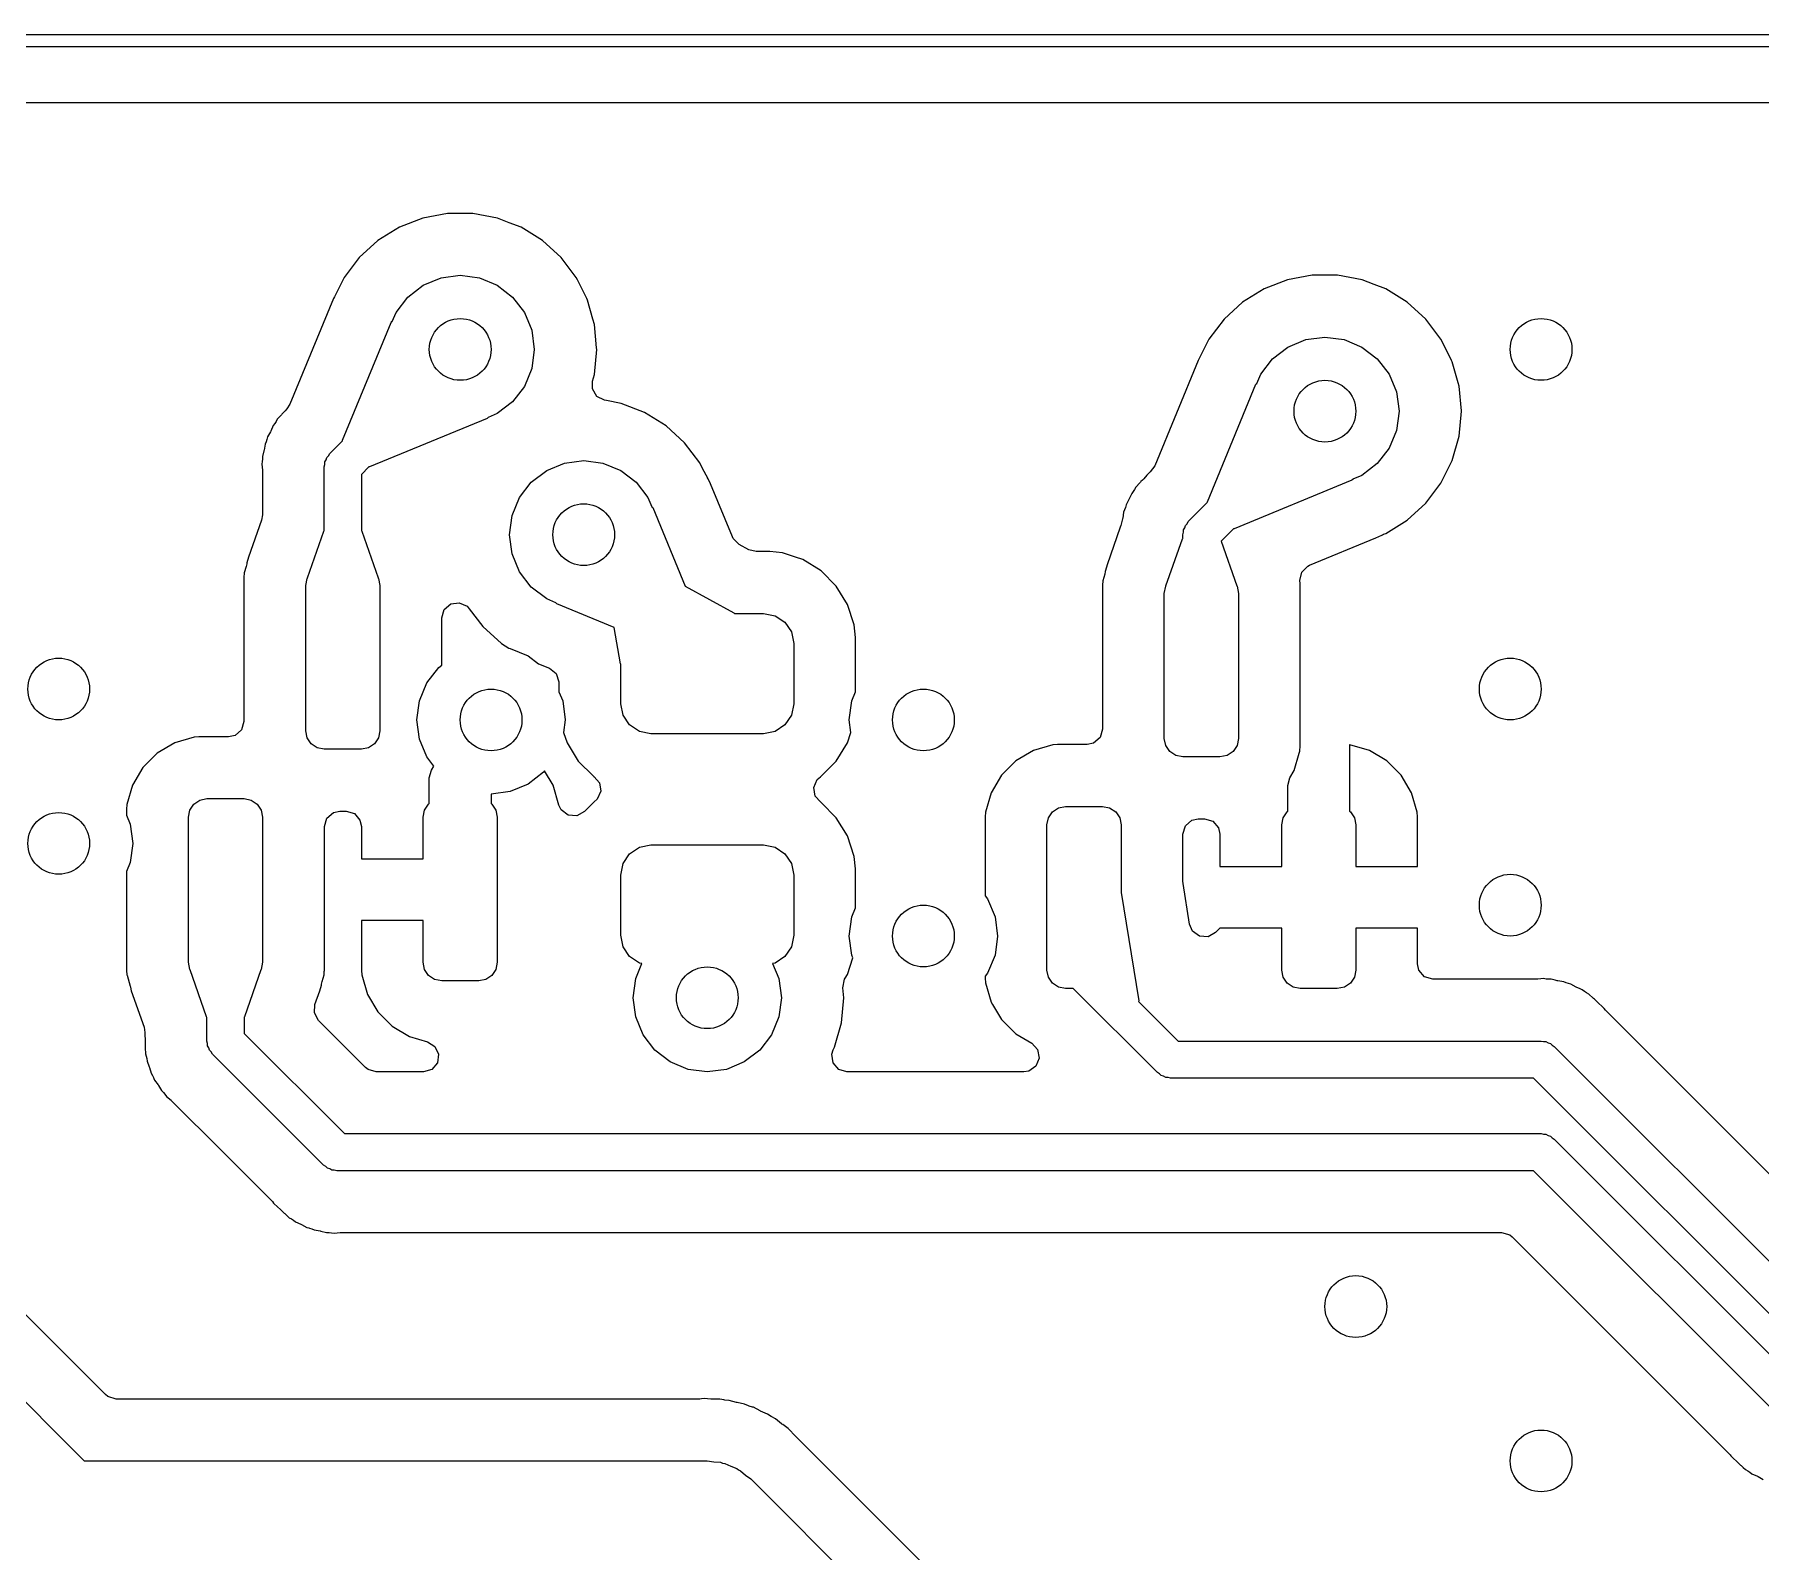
# Model space of a CAD drawing. Extents: x 90 to 175, y -109.5 to -35.9.
# Drawn here: x 146.55 to 160.53, y -48.23 to -35.95 of the extents above; entities that cross this region are included whole.
import ezdxf

# ---------------------------------------------------------------- set-up
doc = ezdxf.new("R2010")
doc.units = 0
doc.layers.add('BLACK', color=7, linetype='CONTINUOUS')

msp = doc.modelspace()

# ---------------------------------------------------------------- linework, layer by layer
at = {"layer": 'BLACK', "linetype": 'CONTINUOUS'}
for p, q in [((90, -35.95), (175, -35.95)), ((174.95, -36.05), (90.05, -36.05)), ((144.826214, -36.5005), (168.624281, -36.5005)), ((149.697541, -37.436977), (149.507364, -37.510651)), ((149.697544, -37.436976), (149.697541, -37.436976)), ((149.697541, -37.436976), (149.697541, -37.436977)), ((149.898024, -37.3995), (149.697544, -37.436976)), ((150.101976, -37.3995), (149.898024, -37.3995)), ((150.302456, -37.436976), (150.101976, -37.3995)), ((150.397546, -37.473814), (150.302456, -37.436976)), ((149.507357, -37.510655), (149.33396, -37.618017)), ((149.507364, -37.510651), (149.507357, -37.510655)), ((150.492635, -37.510651), (150.397546, -37.473814)), ((150.492642, -37.510655), (150.492635, -37.510651)), ((150.666039, -37.618017), (150.492642, -37.510655)), ((149.333958, -37.618019), (149.183237, -37.755418)), ((149.33396, -37.618017), (149.333958, -37.618019)), ((150.666041, -37.618019), (150.666039, -37.618017)), ((150.816762, -37.755418), (150.666041, -37.618019)), ((149.183237, -37.755418), (149.060327, -37.918178)), ((150.816764, -37.755421), (150.816762, -37.755418)), ((150.939673, -37.918179), (150.816764, -37.755421)), ((149.060327, -37.918178), (148.985026, -38.069403)), ((149.575736, -38.075736), (149.7, -37.980385)), ((149.7, -37.980385), (149.844709, -37.920445)), ((149.844709, -37.920445), (150, -37.9)), ((150, -37.9), (150.155291, -37.920445)), ((150.155291, -37.920445), (150.3, -37.980385)), ((150.3, -37.980385), (150.424264, -38.075736)), ((150.949033, -37.936977), (150.939673, -37.918179)), ((151.024603, -38.088743), (150.949033, -37.936977)), ((156.697541, -37.936977), (156.507364, -38.010651)), ((156.697544, -37.936976), (156.697541, -37.936976)), ((156.697541, -37.936976), (156.697541, -37.936977)), ((156.898024, -37.8995), (156.697544, -37.936976)), ((157.101976, -37.8995), (156.898024, -37.8995)), ((157.302456, -37.936976), (157.101976, -37.8995)), ((157.397546, -37.973814), (157.302456, -37.936976)), ((157.492635, -38.010651), (157.397546, -37.973814)), ((148.97379, -38.088742), (148.621564, -38.944145)), ((148.973792, -38.088737), (148.97379, -38.088742)), ((148.982913, -38.073291), (148.973792, -38.088737)), ((148.985026, -38.069403), (148.982913, -38.073291)), ((149.480385, -38.2), (149.575736, -38.075736)), ((150.424264, -38.075736), (150.519615, -38.2)), ((151.030582, -38.10075), (151.024603, -38.088743)), ((151.074589, -38.255418), (151.030582, -38.10075)), ((156.333958, -38.118019), (156.183237, -38.255418)), ((156.33396, -38.118017), (156.333958, -38.118019)), ((156.507357, -38.010655), (156.33396, -38.118017)), ((156.507364, -38.010651), (156.507357, -38.010655)), ((157.492642, -38.010655), (157.492635, -38.010651)), ((157.666039, -38.118017), (157.492642, -38.010655)), ((157.666041, -38.118019), (157.666039, -38.118017)), ((157.816762, -38.255418), (157.666041, -38.118019)), ((149.048374, -39.235253), (149.441215, -38.281212)), ((149.441215, -38.281212), (149.447533, -38.274869)), ((149.447533, -38.274869), (149.449375, -38.274865)), ((149.449375, -38.274865), (149.480385, -38.2)), ((150.519615, -38.2), (150.579555, -38.344709)), ((151.086397, -38.296917), (151.074589, -38.255418)), ((156.183237, -38.255418), (156.060327, -38.418178)), ((157.816764, -38.255421), (157.816762, -38.255418)), ((157.939673, -38.418179), (157.816764, -38.255421)), ((150.579555, -38.344709), (150.6, -38.5)), ((151.103914, -38.485965), (151.086397, -38.296917)), ((156.060327, -38.418178), (155.985026, -38.569403)), ((156.7, -38.480385), (156.844709, -38.420445)), ((156.844709, -38.420445), (157, -38.4)), ((157, -38.4), (157.155291, -38.420445)), ((157.155291, -38.420445), (157.3, -38.480385)), ((157.95674, -38.452455), (157.939673, -38.418179)), ((150.6, -38.5), (150.579555, -38.655291)), ((151.086397, -38.703083), (151.105215, -38.5)), ((151.105215, -38.5), (151.103914, -38.485965)), ((156.575736, -38.575736), (156.7, -38.480385)), ((157.3, -38.480385), (157.424264, -38.575736)), ((158.024603, -38.588743), (157.95674, -38.452455)), ((150.579555, -38.655291), (150.519615, -38.8)), ((155.97379, -38.588742), (155.622121, -39.442792)), ((155.973792, -38.588737), (155.97379, -38.588742)), ((155.982913, -38.573291), (155.973792, -38.588737)), ((155.985026, -38.569403), (155.982913, -38.573291)), ((156.449375, -38.774865), (156.480385, -38.7)), ((156.480385, -38.7), (156.575736, -38.575736)), ((157.424264, -38.575736), (157.519615, -38.7)), ((157.519615, -38.7), (157.579555, -38.844709)), ((158.030582, -38.60075), (158.024603, -38.588743)), ((158.079052, -38.771102), (158.030582, -38.60075)), ((150.519615, -38.8), (150.424264, -38.924264)), ((151.070271, -38.819828), (151.071343, -38.755988)), ((151.105544, -38.88014), (151.070271, -38.819828)), ((151.071343, -38.755988), (151.086397, -38.703083)), ((156.048374, -39.735253), (156.441215, -38.781212)), ((156.441215, -38.781212), (156.447533, -38.774869)), ((156.447533, -38.774869), (156.449375, -38.774865)), ((158.086397, -38.796917), (158.079052, -38.771102)), ((158.104959, -38.997242), (158.086397, -38.796917)), ((148.621564, -38.944145), (148.597297, -38.981815)), ((150.424264, -38.924264), (150.3, -39.019615)), ((151.167824, -38.911809), (151.105544, -38.88014)), ((151.18317, -38.914677), (151.167824, -38.911809)), ((151.302456, -38.936976), (151.18317, -38.914677)), ((151.302458, -38.936976), (151.302456, -38.936976)), ((151.302459, -38.936977), (151.302458, -38.936976)), ((151.492635, -39.010651), (151.302459, -38.936977)), ((157.579555, -38.844709), (157.6, -39)), ((148.485636, -39.116238), (148.466348, -39.160811)), ((148.48564, -39.116232), (148.485636, -39.116238)), ((148.498646, -39.099464), (148.48564, -39.116232)), ((148.509322, -39.083213), (148.498646, -39.099464)), ((148.519552, -39.064606), (148.509322, -39.083213)), ((148.552801, -39.029197), (148.519552, -39.064606)), ((148.556587, -39.024765), (148.552801, -39.029197)), ((148.561078, -39.018977), (148.556587, -39.024765)), ((148.56109, -39.018963), (148.561078, -39.018977)), ((148.58281, -38.997242), (148.56109, -39.018963)), ((148.597297, -38.981815), (148.58281, -38.997242)), ((150.218785, -39.058785), (149.26475, -39.451624)), ((150.218791, -39.058782), (150.218785, -39.058785)), ((150.225132, -39.05246), (150.218791, -39.058782)), ((150.225134, -39.050624), (150.225132, -39.05246)), ((150.3, -39.019615), (150.225134, -39.050624)), ((151.492642, -39.010655), (151.492635, -39.010651)), ((151.666039, -39.118017), (151.492642, -39.010655)), ((151.666041, -39.118019), (151.666039, -39.118017)), ((151.816762, -39.255418), (151.666041, -39.118019)), ((157.6, -39), (157.579555, -39.155291)), ((158.086397, -39.203083), (158.105215, -39)), ((158.105215, -39), (158.104959, -38.997242)), ((148.428791, -39.247601), (148.420364, -39.267073)), ((148.435091, -39.229199), (148.428791, -39.247601)), ((148.440372, -39.208631), (148.435091, -39.229199)), ((148.463777, -39.166058), (148.440372, -39.20863)), ((148.440372, -39.20863), (148.440372, -39.208631)), ((148.466348, -39.160811), (148.463777, -39.166058)), ((148.943934, -39.343934), (149.04769, -39.240177)), ((149.047494, -39.239704), (149.048374, -39.235253)), ((149.04769, -39.240177), (149.047494, -39.239704)), ((151.816764, -39.255421), (151.816762, -39.255418)), ((151.939673, -39.418179), (151.816764, -39.255421)), ((157.579555, -39.155291), (157.519615, -39.3)), ((158.030582, -39.39925), (158.086397, -39.203083)), ((148.3995, -39.389044), (148.397973, -39.408444)), ((148.411581, -39.32077), (148.3995, -39.367818)), ((148.3995, -39.367818), (148.3995, -39.389044)), ((148.412766, -39.315047), (148.411581, -39.32077)), ((148.420364, -39.267073), (148.412766, -39.315047)), ((148.905111, -39.411177), (148.914984, -39.394074)), ((148.914984, -39.394074), (148.920096, -39.375)), ((148.920096, -39.375), (148.93406, -39.361035)), ((148.93406, -39.361035), (148.943934, -39.343934)), ((150.844709, -39.420445), (151, -39.4)), ((151, -39.4), (151.155291, -39.420445)), ((157.519615, -39.3), (157.424264, -39.424264)), ((157.939673, -39.581821), (158.030582, -39.39925)), ((148.397973, -39.408444), (148.394653, -39.429403)), ((148.394653, -39.429403), (148.399225, -39.477767)), ((148.399225, -39.477767), (148.3995, -39.483606)), ((148.3995, -39.483606), (148.3995, -39.840493)), ((148.9, -39.45), (148.905111, -39.430925)), ((148.9, -39.967239), (148.9, -39.45)), ((148.905111, -39.430925), (148.905111, -39.411177)), ((149.260516, -39.451615), (149.2, -39.512132)), ((149.2, -39.512132), (149.2, -39.965934)), ((149.26475, -39.451624), (149.260516, -39.451615)), ((150.575736, -39.575736), (150.7, -39.480385)), ((150.7, -39.480385), (150.844709, -39.420445)), ((151.155291, -39.420445), (151.3, -39.480385)), ((151.3, -39.480385), (151.424264, -39.575736)), ((151.960037, -39.459076), (151.939673, -39.418179)), ((151.989819, -39.518886), (151.960037, -39.459076)), ((152.001437, -39.537771), (151.989819, -39.518886)), ((152.00281, -39.539611), (152.001437, -39.537771)), ((152.002815, -39.539619), (152.00281, -39.539611)), ((152.006446, -39.547244), (152.002815, -39.539619)), ((155.559439, -39.518886), (155.532809, -39.547244)), ((155.582059, -39.494797), (155.559439, -39.518886)), ((155.586505, -39.49112), (155.582059, -39.494797)), ((155.622121, -39.442792), (155.586505, -39.49112)), ((157.3, -39.519615), (157.225134, -39.550624)), ((157.424264, -39.424264), (157.3, -39.519615)), ((150.480385, -39.7), (150.575736, -39.575736)), ((151.424264, -39.575736), (151.519615, -39.7)), ((152.026207, -39.588738), (152.006446, -39.547244)), ((152.202921, -40.017899), (152.026207, -39.588738)), ((155.435636, -39.666238), (155.416348, -39.710811)), ((155.43564, -39.666232), (155.435636, -39.666238)), ((155.448646, -39.649464), (155.43564, -39.666232)), ((155.459322, -39.633213), (155.448646, -39.649464)), ((155.469552, -39.614606), (155.459322, -39.633213)), ((155.502801, -39.579197), (155.469552, -39.614606)), ((155.506587, -39.574765), (155.502801, -39.579197)), ((155.511078, -39.568977), (155.506587, -39.574765)), ((155.511088, -39.568965), (155.511078, -39.568977)), ((155.521949, -39.558104), (155.511088, -39.568965)), ((155.532809, -39.547244), (155.521949, -39.558104)), ((157.218785, -39.558785), (156.26475, -39.951624)), ((157.218791, -39.558782), (157.218785, -39.558785)), ((157.225132, -39.55246), (157.218791, -39.558782)), ((157.225134, -39.550624), (157.225132, -39.55246)), ((157.816764, -39.744579), (157.939673, -39.581821)), ((150.420445, -39.844709), (150.480385, -39.7)), ((151.519615, -39.7), (151.550624, -39.774864)), ((151.550624, -39.774864), (151.55246, -39.774867)), ((151.55246, -39.774867), (151.558782, -39.781208)), ((151.558782, -39.781208), (151.558785, -39.781214)), ((151.558785, -39.781214), (151.820408, -40.416582)), ((155.370364, -39.817073), (155.362766, -39.865047)), ((155.378791, -39.797601), (155.370364, -39.817073)), ((155.385091, -39.779199), (155.378791, -39.797601)), ((155.390372, -39.758631), (155.385091, -39.779199)), ((155.413777, -39.716058), (155.390372, -39.75863)), ((155.390372, -39.75863), (155.390372, -39.758631)), ((155.416348, -39.710811), (155.413777, -39.716058)), ((155.893934, -39.893934), (156.04769, -39.740177)), ((156.047494, -39.739704), (156.048374, -39.735253)), ((156.04769, -39.740177), (156.047494, -39.739704)), ((157.666041, -39.881981), (157.816764, -39.744579)), ((148.392429, -39.881767), (148.286298, -40.182433)), ((148.3995, -39.840493), (148.392429, -39.881767)), ((150.4, -40), (150.420445, -39.844709)), ((155.343811, -39.940353), (155.236298, -40.244933)), ((155.347367, -39.92533), (155.343811, -39.940353)), ((155.347559, -39.92538), (155.347367, -39.92533)), ((155.361581, -39.87077), (155.347559, -39.92538)), ((155.362766, -39.865047), (155.361581, -39.87077)), ((155.855111, -39.961177), (155.864984, -39.944074)), ((155.864984, -39.944074), (155.870096, -39.925)), ((155.870096, -39.925), (155.88406, -39.911035)), ((155.88406, -39.911035), (155.893934, -39.893934)), ((156.260516, -39.951615), (156.159687, -40.052444)), ((156.26475, -39.951624), (156.260516, -39.951615)), ((157.492637, -39.989348), (157.666041, -39.881981)), ((148.762972, -40.350694), (148.897245, -39.970306)), ((148.897245, -39.970306), (148.9, -39.967239)), ((149.2, -39.965934), (149.202755, -39.970306)), ((149.202755, -39.970306), (149.337027, -40.350694)), ((150.420445, -40.155291), (150.4, -40)), ((152.208778, -40.030166), (152.202921, -40.017899)), ((152.258211, -40.07954), (152.208778, -40.030166)), ((152.335838, -40.121868), (152.258211, -40.07954)), ((155.712972, -40.413194), (155.847245, -40.032806)), ((155.847245, -40.032806), (155.85, -40.029739)), ((155.85, -40), (155.855111, -39.980925)), ((155.85, -40.029739), (155.85, -40)), ((155.855111, -39.980925), (155.855111, -39.961177)), ((156.159687, -40.052444), (156.287027, -40.413194)), ((156.873941, -40.247456), (157.411261, -40.026207)), ((157.411261, -40.026207), (157.460385, -40.002812)), ((157.460385, -40.002811), (157.465903, -40.000184)), ((157.460385, -40.002812), (157.460385, -40.002811)), ((157.465903, -40.000184), (157.466082, -40.00056)), ((157.466082, -40.00056), (157.474924, -39.996209)), ((157.474924, -39.996209), (157.492637, -39.989348)), ((148.27175, -40.236123), (148.267477, -40.25804)), ((148.272581, -40.22803), (148.27175, -40.236123)), ((148.272584, -40.228016), (148.272581, -40.22803)), ((148.286298, -40.182433), (148.272584, -40.228016)), ((150.480385, -40.3), (150.420445, -40.155291)), ((152.395199, -40.137), (152.335838, -40.121868)), ((152.505848, -40.137), (152.395199, -40.137)), ((152.505855, -40.137), (152.505848, -40.137)), ((152.607776, -40.147413), (152.505855, -40.137)), ((152.713459, -40.182433), (152.607776, -40.147413)), ((152.772925, -40.202138), (152.713459, -40.182433)), ((152.772927, -40.202139), (152.772925, -40.202138)), ((152.772933, -40.202142), (152.772927, -40.202139)), ((152.920999, -40.293471), (152.772933, -40.202142)), ((148.252401, -40.309937), (148.2495, -40.346804)), ((148.2495, -40.346804), (148.2495, -41.513)), ((148.252403, -40.309927), (148.252401, -40.309937)), ((148.267477, -40.25804), (148.252403, -40.309927)), ((148.75, -40.4125), (148.761418, -40.355097)), ((148.761418, -40.355097), (148.763051, -40.352652)), ((148.763051, -40.352652), (148.762972, -40.350694)), ((149.337027, -40.350694), (149.336947, -40.352651)), ((149.336947, -40.352651), (149.338582, -40.355097)), ((149.338582, -40.355097), (149.35, -40.4125)), ((150.575736, -40.424264), (150.480385, -40.3)), ((152.921003, -40.293474), (152.920999, -40.293471)), ((153.044025, -40.416496), (152.921003, -40.293474)), ((155.202401, -40.372437), (155.1995, -40.409304)), ((155.202403, -40.372427), (155.202401, -40.372437)), ((155.217477, -40.32054), (155.202403, -40.372427)), ((155.22175, -40.298623), (155.217477, -40.32054)), ((155.222581, -40.29053), (155.22175, -40.298623)), ((155.222584, -40.290516), (155.222581, -40.29053)), ((155.236298, -40.244933), (155.222584, -40.290516)), ((156.797551, -40.37184), (156.811915, -40.303462)), ((156.797597, -40.372427), (156.797551, -40.37184)), ((156.797598, -40.372431), (156.797597, -40.372427)), ((156.799119, -40.391756), (156.797598, -40.372431)), ((156.811915, -40.303462), (156.860966, -40.253705)), ((156.860966, -40.253705), (156.873941, -40.247456)), ((148.75, -41.5875), (148.75, -40.4125)), ((149.35, -40.4125), (149.35, -41.5875)), ((150.7, -40.519615), (150.575736, -40.424264)), ((151.820408, -40.416582), (152.215958, -40.632265)), ((153.044028, -40.4165), (153.044025, -40.416496)), ((153.135357, -40.564566), (153.044028, -40.4165)), ((155.1995, -40.409304), (155.1995, -41.5755)), ((155.7, -40.475), (155.711418, -40.417597)), ((155.7, -41.65), (155.7, -40.475)), ((155.711418, -40.417597), (155.713051, -40.415152)), ((155.713051, -40.415152), (155.712972, -40.413194)), ((156.287027, -40.413194), (156.286947, -40.415151)), ((156.286947, -40.415151), (156.288582, -40.417597)), ((156.288582, -40.417597), (156.3, -40.475)), ((156.3, -40.475), (156.3, -41.65)), ((156.799998, -40.402933), (156.799119, -40.391756)), ((156.8005, -40.409306), (156.799998, -40.402933)), ((156.8005, -41.567763), (156.8005, -40.409306)), ((149.8505, -40.673931), (149.870185, -40.606892)), ((149.870185, -40.606892), (149.922989, -40.561137)), ((149.922989, -40.561137), (149.992147, -40.551193)), ((149.992147, -40.551193), (150.055703, -40.580218)), ((150.055703, -40.580218), (150.073454, -40.599204)), ((150.073454, -40.599204), (150.183237, -40.744581)), ((150.774865, -40.550624), (150.7, -40.519615)), ((150.774869, -40.552466), (150.774865, -40.550624)), ((150.781214, -40.558785), (150.774869, -40.552466)), ((151.247574, -40.750816), (150.781214, -40.558785)), ((152.215958, -40.632265), (152.220182, -40.6375)), ((152.220182, -40.6375), (152.45625, -40.6375)), ((152.45625, -40.6375), (152.549529, -40.656054)), ((152.549529, -40.656054), (152.628607, -40.708893)), ((153.135358, -40.564569), (153.135357, -40.564566)), ((153.135362, -40.564575), (153.135358, -40.564569)), ((153.190087, -40.729725), (153.135362, -40.564575)), ((149.8505, -41.056733), (149.8505, -40.673931)), ((150.183237, -40.744581), (150.333958, -40.88198)), ((151.298488, -41.045291), (151.247574, -40.750816)), ((152.628607, -40.708893), (152.681446, -40.787971)), ((152.681446, -40.787971), (152.7, -40.88125)), ((153.2005, -40.831652), (153.190087, -40.729725)), ((150.333958, -40.88198), (150.33396, -40.881982)), ((150.33396, -40.881982), (150.393593, -40.918904)), ((150.393593, -40.918904), (150.405291, -40.920445)), ((150.405291, -40.920445), (150.55, -40.980385)), ((152.7, -40.88125), (152.7, -41.36875)), ((153.2005, -41.272149), (153.2005, -40.831652)), ((149.730385, -41.2), (149.825736, -41.075736)), ((149.825736, -41.075736), (149.8505, -41.056733)), ((150.55, -40.980385), (150.634012, -41.044849)), ((150.634012, -41.044849), (150.722712, -41.081373)), ((151.3, -41.048611), (151.298488, -41.045291)), ((151.3, -41.36875), (151.3, -41.048611)), ((149.670445, -41.344709), (149.730385, -41.2)), ((150.722712, -41.081373), (150.777208, -41.1251)), ((150.777208, -41.1251), (150.799411, -41.191347)), ((150.799411, -41.191347), (150.7995, -41.196033)), ((150.7995, -41.196033), (150.7995, -41.272149)), ((149.65, -41.5), (149.670445, -41.344709)), ((150.7995, -41.272149), (150.829555, -41.344709)), ((150.829555, -41.344709), (150.85, -41.5)), ((153.15, -41.5), (153.170445, -41.344709)), ((153.170445, -41.344709), (153.2005, -41.272149)), ((151.318554, -41.462029), (151.3, -41.36875)), ((151.371393, -41.541107), (151.318554, -41.462029)), ((152.681446, -41.462029), (152.628607, -41.541107)), ((152.7, -41.36875), (152.681446, -41.462029)), ((148.177011, -41.625794), (148.1255, -41.637)), ((148.229815, -41.580039), (148.177011, -41.625794)), ((148.2495, -41.513), (148.229815, -41.580039)), ((148.761418, -41.644903), (148.75, -41.5875)), ((149.35, -41.5875), (149.338582, -41.644903)), ((149.670445, -41.655291), (149.65, -41.5)), ((150.85, -41.5), (150.836691, -41.601087)), ((150.836691, -41.601087), (150.864637, -41.685422)), ((151.450471, -41.593946), (151.371393, -41.541107)), ((151.54375, -41.6125), (151.450471, -41.593946)), ((152.45625, -41.6125), (151.54375, -41.6125)), ((152.549529, -41.593946), (152.45625, -41.6125)), ((152.628607, -41.541107), (152.549529, -41.593946)), ((153.135362, -41.685425), (153.163308, -41.601086)), ((153.163308, -41.601086), (153.15, -41.5)), ((155.1995, -41.5755), (155.179815, -41.642539)), ((156.8005, -41.702703), (156.8005, -41.567763)), ((147.548129, -41.769423), (147.431923, -41.885629)), ((147.548137, -41.769417), (147.548129, -41.769423)), ((147.689603, -41.685755), (147.548137, -41.769417)), ((147.689606, -41.685754), (147.689603, -41.685755)), ((147.847426, -41.639902), (147.689606, -41.685754)), ((147.847432, -41.639901), (147.847426, -41.639902)), ((147.884304, -41.637), (147.847432, -41.639901)), ((148.1255, -41.637), (147.884304, -41.637)), ((148.793934, -41.693566), (148.761418, -41.644903)), ((148.842597, -41.726082), (148.793934, -41.693566)), ((148.9, -41.7375), (148.842597, -41.726082)), ((149.2, -41.7375), (148.9, -41.7375)), ((149.257403, -41.726082), (149.2, -41.7375)), ((149.306066, -41.693566), (149.257403, -41.726082)), ((149.338582, -41.644903), (149.306066, -41.693566)), ((149.730385, -41.8), (149.670445, -41.655291)), ((150.864637, -41.685422), (150.864642, -41.685433)), ((150.864642, -41.685433), (150.955971, -41.833499)), ((153.044026, -41.833503), (153.135362, -41.685425)), ((154.639603, -41.748255), (154.498137, -41.831917)), ((154.639606, -41.748254), (154.639603, -41.748255)), ((154.797426, -41.702402), (154.639606, -41.748254)), ((154.797432, -41.702401), (154.797426, -41.702402)), ((154.834304, -41.6995), (154.797432, -41.702401)), ((155.0755, -41.6995), (154.834304, -41.6995)), ((155.127011, -41.688294), (155.0755, -41.6995)), ((155.179815, -41.642539), (155.127011, -41.688294)), ((155.711418, -41.707403), (155.7, -41.65)), ((155.743934, -41.756066), (155.711418, -41.707403)), ((155.792597, -41.788582), (155.743934, -41.756066)), ((156.256066, -41.756066), (156.207403, -41.788582)), ((156.288582, -41.707403), (156.256066, -41.756066)), ((156.3, -41.65), (156.288582, -41.707403)), ((156.751744, -41.910398), (156.792588, -41.769814)), ((156.792588, -41.769814), (156.797597, -41.752573)), ((156.797597, -41.752573), (156.797598, -41.752567)), ((156.797598, -41.752567), (156.797938, -41.748255)), ((156.797938, -41.748255), (156.8005, -41.715694)), ((156.8005, -41.715694), (156.8005, -41.702703)), ((157.202497, -41.7029), (157.2, -41.702703)), ((157.2, -41.702703), (157.2, -42.23988)), ((157.360193, -41.748716), (157.202494, -41.7029)), ((157.202494, -41.7029), (157.202497, -41.7029)), ((157.360196, -41.748717), (157.360193, -41.748716)), ((157.501552, -41.832314), (157.360196, -41.748717)), ((147.431917, -41.885637), (147.348255, -42.027103)), ((147.431923, -41.885629), (147.431917, -41.885637)), ((149.786681, -41.873366), (149.730385, -41.8)), ((149.75, -41.969314), (149.767267, -41.906194)), ((149.767267, -41.906194), (149.786681, -41.873366)), ((150.683345, -41.912428), (150.674264, -41.924264)), ((150.751281, -42.027302), (150.683345, -41.912428)), ((150.955971, -41.833499), (150.955974, -41.833503)), ((150.955974, -41.833503), (151.078996, -41.956525)), ((152.921003, -41.956526), (153.044026, -41.833503)), ((154.498129, -41.831923), (154.381923, -41.948129)), ((154.498137, -41.831917), (154.498129, -41.831923)), ((155.85, -41.8), (155.792597, -41.788582)), ((156.15, -41.8), (155.85, -41.8)), ((156.207403, -41.788582), (156.15, -41.8)), ((156.717267, -41.968694), (156.751744, -41.910398)), ((157.501561, -41.832321), (157.501552, -41.832314)), ((157.617678, -41.948438), (157.501561, -41.832321)), ((147.348254, -42.027106), (147.302402, -42.184926)), ((147.348255, -42.027103), (147.348254, -42.027106)), ((149.75, -42.17738), (149.75, -41.969314)), ((150.55, -42.019615), (150.405291, -42.079555)), ((150.674264, -41.924264), (150.55, -42.019615)), ((150.798341, -42.189284), (150.751281, -42.027302)), ((151.078996, -41.956525), (151.079, -41.956528)), ((151.079, -41.956528), (151.079703, -41.956962)), ((151.079703, -41.956962), (151.080083, -41.957385)), ((151.080083, -41.957385), (151.084664, -41.961007)), ((151.084664, -41.961007), (151.084045, -41.961789)), ((151.084045, -41.961789), (151.126428, -42.00891)), ((151.126428, -42.00891), (151.137649, -42.077872)), ((152.862349, -42.047136), (152.890188, -41.983052)), ((152.873575, -42.116098), (152.862349, -42.047136)), ((152.890188, -41.983052), (152.915455, -41.961157)), ((152.915336, -41.961007), (152.918687, -41.958356)), ((152.915455, -41.961157), (152.915336, -41.961007)), ((152.918687, -41.958356), (152.920299, -41.956959)), ((152.920299, -41.956959), (152.921003, -41.956526)), ((154.381917, -41.948137), (154.298255, -42.089603)), ((154.381923, -41.948129), (154.381917, -41.948137)), ((156.7, -42.031814), (156.717267, -41.968694)), ((156.7, -42.23988), (156.7, -42.031814)), ((157.617685, -41.948447), (157.617678, -41.948438)), ((157.701282, -42.089803), (157.617685, -41.948447)), ((147.302401, -42.184932), (147.2995, -42.221804)), ((147.302402, -42.184926), (147.302401, -42.184932)), ((147.811418, -42.230097), (147.843934, -42.181434)), ((147.843934, -42.181434), (147.892597, -42.148918)), ((147.892597, -42.148918), (147.95, -42.1375)), ((147.95, -42.1375), (148.25, -42.1375)), ((148.25, -42.1375), (148.307403, -42.148918)), ((148.307403, -42.148918), (148.356066, -42.181434)), ((148.356066, -42.181434), (148.388582, -42.230097)), ((149.711418, -42.230097), (149.743934, -42.181434)), ((149.743934, -42.181434), (149.75, -42.17738)), ((150.405291, -42.079555), (150.25, -42.1)), ((150.25, -42.1), (150.25, -42.17738)), ((150.25, -42.17738), (150.256066, -42.181434)), ((150.256066, -42.181434), (150.288582, -42.230097)), ((150.81815, -42.229), (150.798341, -42.189284)), ((151.079, -42.168471), (151.005099, -42.242372)), ((151.079703, -42.168038), (151.079, -42.168471)), ((151.081315, -42.16664), (151.079703, -42.168038)), ((151.084664, -42.163993), (151.081315, -42.16664)), ((151.109806, -42.141954), (151.084544, -42.163842)), ((151.084544, -42.163842), (151.084664, -42.163993)), ((151.137649, -42.077872), (151.109806, -42.141954)), ((152.915955, -42.163209), (152.873575, -42.116098)), ((152.915336, -42.163993), (152.915955, -42.163209)), ((152.919921, -42.167618), (152.915336, -42.163993)), ((152.920301, -42.168041), (152.919921, -42.167618)), ((152.921003, -42.168474), (152.920301, -42.168041)), ((152.921004, -42.168475), (152.921003, -42.168474)), ((153.044025, -42.291496), (152.921004, -42.168475)), ((154.298254, -42.089606), (154.252402, -42.247426)), ((154.298255, -42.089603), (154.298254, -42.089606)), ((157.701283, -42.089806), (157.701282, -42.089803)), ((157.747099, -42.247504), (157.701283, -42.089806)), ((147.2995, -42.221804), (147.2995, -42.272149)), ((147.2995, -42.272149), (147.329555, -42.344709)), ((147.8, -42.2875), (147.811418, -42.230097)), ((147.8, -43.4625), (147.8, -42.2875)), ((148.388582, -42.230097), (148.4, -42.2875)), ((148.4, -42.2875), (148.4, -43.4625)), ((148.9005, -42.362), (148.920185, -42.294961)), ((148.920185, -42.294961), (148.972989, -42.249206)), ((148.972989, -42.249206), (149.0245, -42.238)), ((149.0245, -42.238), (149.076, -42.238)), ((149.076, -42.238), (149.143039, -42.257685)), ((149.143039, -42.257685), (149.188794, -42.310489)), ((149.188794, -42.310489), (149.2, -42.362)), ((149.7, -42.2875), (149.711418, -42.230097)), ((149.7, -42.625), (149.7, -42.2875)), ((150.288582, -42.230097), (150.3, -42.2875)), ((150.3, -42.2875), (150.3, -43.4625)), ((150.874084, -42.270871), (150.81815, -42.229)), ((150.943775, -42.275856), (150.874084, -42.270871)), ((151.005099, -42.242372), (150.943775, -42.275856)), ((153.044028, -42.2915), (153.044025, -42.291496)), ((153.135357, -42.439566), (153.044028, -42.2915)), ((154.252401, -42.247432), (154.2495, -42.284304)), ((154.2495, -42.284304), (154.2495, -42.923785)), ((154.252402, -42.247426), (154.252401, -42.247432)), ((154.75, -42.35), (154.761418, -42.292597)), ((154.761418, -42.292597), (154.793934, -42.243934)), ((154.793934, -42.243934), (154.842597, -42.211418)), ((154.842597, -42.211418), (154.9, -42.2)), ((154.9, -42.2), (155.2, -42.2)), ((155.2, -42.2), (155.257403, -42.211418)), ((155.257403, -42.211418), (155.306066, -42.243934)), ((155.306066, -42.243934), (155.338582, -42.292597)), ((155.338582, -42.292597), (155.35, -42.35)), ((155.870185, -42.357461), (155.922989, -42.311706)), ((155.922989, -42.311706), (155.9745, -42.3005)), ((155.9745, -42.3005), (156.026, -42.3005)), ((156.026, -42.3005), (156.093039, -42.320185)), ((156.093039, -42.320185), (156.138794, -42.372989)), ((156.65, -42.35), (156.661418, -42.292597)), ((156.661418, -42.292597), (156.693934, -42.243934)), ((156.693934, -42.243934), (156.7, -42.23988)), ((157.2, -42.23988), (157.206066, -42.243934)), ((157.206066, -42.243934), (157.238582, -42.292597)), ((157.238582, -42.292597), (157.25, -42.35)), ((157.7471, -42.24751), (157.747099, -42.247504)), ((157.75, -42.284356), (157.7471, -42.24751)), ((157.75, -42.6875), (157.75, -42.284356)), ((147.329555, -42.344709), (147.35, -42.5)), ((148.9005, -43.528196), (148.9005, -42.362)), ((149.2, -42.362), (149.2, -42.625)), ((153.135358, -42.439569), (153.135357, -42.439566)), ((153.135362, -42.439575), (153.135358, -42.439569)), ((153.190087, -42.604725), (153.135362, -42.439575)), ((154.75, -43.525), (154.75, -42.35)), ((155.35, -42.35), (155.35, -42.895621)), ((155.8505, -42.4245), (155.870185, -42.357461)), ((155.8505, -42.805729), (155.8505, -42.4245)), ((156.138794, -42.372989), (156.15, -42.4245)), ((156.15, -42.4245), (156.15, -42.6875)), ((156.65, -42.6875), (156.65, -42.35)), ((157.25, -42.35), (157.25, -42.6875)), ((147.35, -42.5), (147.329555, -42.655291)), ((151.318554, -42.662971), (151.371393, -42.583893)), ((151.371393, -42.583893), (151.450471, -42.531054)), ((151.450471, -42.531054), (151.54375, -42.5125)), ((151.54375, -42.5125), (152.45625, -42.5125)), ((152.45625, -42.5125), (152.549529, -42.531054)), ((152.549529, -42.531054), (152.628607, -42.583893)), ((152.628607, -42.583893), (152.681446, -42.662971)), ((153.2005, -42.706652), (153.190087, -42.604725)), ((147.329555, -42.655291), (147.2995, -42.72785)), ((147.2995, -42.72785), (147.2995, -43.528196)), ((149.2, -42.625), (149.7, -42.625)), ((151.3, -42.75625), (151.318554, -42.662971)), ((152.681446, -42.662971), (152.7, -42.75625)), ((153.2005, -43.022149), (153.2005, -42.706652)), ((156.15, -42.6875), (156.65, -42.6875)), ((157.25, -42.6875), (157.75, -42.6875)), ((151.3, -43.24375), (151.3, -42.75625)), ((152.7, -42.75625), (152.7, -43.24375)), ((155.852061, -42.82534), (155.8505, -42.805729)), ((155.904786, -43.154523), (155.852061, -42.82534)), ((153.170445, -43.094709), (153.2005, -43.022149)), ((154.2495, -42.923785), (154.269615, -42.95)), ((154.269615, -42.95), (154.329555, -43.094709)), ((155.35, -42.895621), (155.35185, -42.898595)), ((155.35185, -42.898595), (155.35186, -42.898655)), ((155.35186, -42.898655), (155.492253, -43.775167)), ((149.7, -43.125), (149.2, -43.125)), ((149.2, -43.125), (149.2, -43.528144)), ((149.7, -43.4625), (149.7, -43.125)), ((153.15, -43.25), (153.170445, -43.094709)), ((154.329555, -43.094709), (154.35, -43.25)), ((155.927957, -43.209222), (155.904786, -43.154523)), ((151.318554, -43.337029), (151.3, -43.24375)), ((152.7, -43.24375), (152.681446, -43.337029)), ((153.170445, -43.405291), (153.15, -43.25)), ((154.35, -43.25), (154.329555, -43.405291)), ((155.983891, -43.251093), (155.927957, -43.209222)), ((156.053582, -43.256078), (155.983891, -43.251093)), ((156.114906, -43.222594), (156.053582, -43.256078)), ((156.15, -43.1875), (156.114906, -43.222594)), ((156.65, -43.1875), (156.15, -43.1875)), ((156.65, -43.525), (156.65, -43.1875)), ((157.75, -43.1875), (157.25, -43.1875)), ((157.25, -43.1875), (157.25, -43.525)), ((157.75, -43.4755), (157.75, -43.1875)), ((151.371393, -43.416107), (151.318554, -43.337029)), ((151.450471, -43.468946), (151.371393, -43.416107)), ((152.628607, -43.416107), (152.549529, -43.468946)), ((152.681446, -43.337029), (152.628607, -43.416107)), ((153.135362, -43.560425), (153.179513, -43.427184)), ((153.179513, -43.427184), (153.170445, -43.405291)), ((154.329555, -43.405291), (154.269615, -43.55)), ((147.2995, -43.528196), (147.302395, -43.564989)), ((147.302395, -43.564989), (147.302402, -43.565069)), ((147.302402, -43.565069), (147.303261, -43.568026)), ((147.303261, -43.568026), (147.328699, -43.655589)), ((147.811418, -43.519903), (147.8, -43.4625)), ((147.813051, -43.522347), (147.811418, -43.519903)), ((147.812972, -43.524305), (147.813051, -43.522347)), ((147.947245, -43.904694), (147.812972, -43.524305)), ((148.387027, -43.524305), (148.252755, -43.904694)), ((148.388582, -43.519903), (148.386947, -43.522348)), ((148.386947, -43.522348), (148.387027, -43.524305)), ((148.4, -43.4625), (148.388582, -43.519903)), ((148.882519, -43.616969), (148.897598, -43.565069)), ((148.897598, -43.565069), (148.899859, -43.536335)), ((148.899859, -43.536335), (148.9005, -43.528196)), ((149.2, -43.528144), (149.202899, -43.564989)), ((149.202899, -43.564989), (149.2029, -43.564995)), ((149.2029, -43.564995), (149.248716, -43.722693)), ((149.711418, -43.519903), (149.7, -43.4625)), ((149.743934, -43.568566), (149.711418, -43.519903)), ((149.792597, -43.601082), (149.743934, -43.568566)), ((150.256066, -43.568566), (150.207403, -43.601082)), ((150.288582, -43.519903), (150.256066, -43.568566)), ((150.3, -43.4625), (150.288582, -43.519903)), ((151.420445, -43.594709), (151.470857, -43.473001)), ((151.470857, -43.473001), (151.450471, -43.468946)), ((152.549529, -43.468946), (152.529142, -43.473001)), ((152.529142, -43.473001), (152.579555, -43.594709)), ((153.111117, -43.600374), (153.115627, -43.592418)), ((153.115627, -43.592418), (153.135362, -43.560425)), ((154.269615, -43.55), (154.2495, -43.576214)), ((154.2495, -43.576214), (154.2495, -43.590696)), ((154.2495, -43.590696), (154.252401, -43.627567)), ((154.761418, -43.582403), (154.75, -43.525)), ((154.793934, -43.631066), (154.761418, -43.582403)), ((156.661418, -43.582403), (156.65, -43.525)), ((156.693934, -43.631066), (156.661418, -43.582403)), ((157.238582, -43.582403), (157.206066, -43.631066)), ((157.25, -43.525), (157.238582, -43.582403)), ((157.761206, -43.527011), (157.75, -43.4755)), ((157.806961, -43.579815), (157.761206, -43.527011)), ((157.874, -43.5995), (157.806961, -43.579815)), ((147.328699, -43.655589), (147.329967, -43.660778)), ((147.329967, -43.660778), (147.330845, -43.665186)), ((147.330845, -43.665186), (147.336296, -43.692564)), ((147.336296, -43.692564), (147.440492, -43.987746)), ((148.824179, -43.804528), (148.863702, -43.692565)), ((148.863702, -43.692565), (148.877416, -43.646978)), ((148.877416, -43.646978), (148.878245, -43.638897)), ((148.878245, -43.638897), (148.882519, -43.616969)), ((149.248716, -43.722693), (149.248717, -43.722696)), ((149.248717, -43.722696), (149.332314, -43.864052)), ((149.85, -43.6125), (149.792597, -43.601082)), ((150.15, -43.6125), (149.85, -43.6125)), ((150.207403, -43.601082), (150.15, -43.6125)), ((151.4, -43.75), (151.420445, -43.594709)), ((152.579555, -43.594709), (152.6, -43.75)), ((153.097703, -43.66894), (153.111117, -43.600374)), ((153.105215, -43.75), (153.097703, -43.66894)), ((154.252401, -43.627567), (154.252402, -43.627573)), ((154.252402, -43.627573), (154.298254, -43.785393)), ((154.842597, -43.663582), (154.793934, -43.631066)), ((154.9, -43.675), (154.842597, -43.663582)), ((154.962868, -43.675), (154.9, -43.675)), ((155.643934, -44.356066), (154.962868, -43.675)), ((156.742597, -43.663582), (156.693934, -43.631066)), ((156.8, -43.675), (156.742597, -43.663582)), ((157.1, -43.675), (156.8, -43.675)), ((157.157403, -43.663582), (157.1, -43.675)), ((157.206066, -43.631066), (157.157403, -43.663582)), ((158.496202, -43.5995), (157.874, -43.5995)), ((158.5, -43.6), (158.496202, -43.5995)), ((158.503798, -43.5995), (158.5, -43.6)), ((158.716392, -43.5995), (158.503798, -43.5995)), ((158.72223, -43.599225), (158.716392, -43.5995)), ((158.746786, -43.596903), (158.72223, -43.599225)), ((158.770595, -43.594653), (158.746786, -43.596903)), ((158.770596, -43.594653), (158.770595, -43.594653)), ((158.791555, -43.597973), (158.770596, -43.594653)), ((158.810955, -43.5995), (158.791555, -43.597973)), ((158.832177, -43.5995), (158.810955, -43.5995)), ((158.83218, -43.5995), (158.832177, -43.5995)), ((158.862772, -43.607355), (158.83218, -43.5995)), ((158.879236, -43.611582), (158.862772, -43.607355)), ((158.884951, -43.612766), (158.879236, -43.611582)), ((158.932921, -43.620363), (158.884951, -43.612766)), ((158.932927, -43.620365), (158.932921, -43.620363)), ((158.952396, -43.62879), (158.932927, -43.620365)), ((158.970801, -43.635092), (158.952396, -43.62879)), ((158.991365, -43.640372), (158.970801, -43.635092)), ((158.991368, -43.640373), (158.991365, -43.640372)), ((159.033956, -43.663786), (158.991368, -43.640373)), ((159.039178, -43.666343), (159.033956, -43.663786)), ((159.060295, -43.675482), (159.039178, -43.666343)), ((159.083763, -43.685637), (159.060295, -43.675482)), ((159.100531, -43.698644), (159.083763, -43.685637)), ((159.116792, -43.709325), (159.100531, -43.698644)), ((159.135388, -43.719548), (159.116792, -43.709325)), ((159.135396, -43.719554), (159.135388, -43.719548)), ((159.170798, -43.752799), (159.135396, -43.719554)), ((148.819943, -43.872159), (148.824179, -43.804528)), ((149.332314, -43.864052), (149.332321, -43.864061)), ((149.332321, -43.864061), (149.448438, -43.980178)), ((151.420445, -43.905291), (151.4, -43.75)), ((152.6, -43.75), (152.579555, -43.905291)), ((153.086397, -43.953083), (153.105215, -43.75)), ((154.298254, -43.785393), (154.298255, -43.785396)), ((154.298255, -43.785396), (154.298256, -43.785398)), ((154.298256, -43.785398), (154.309568, -43.804525)), ((154.309568, -43.804525), (154.381917, -43.926862)), ((155.492253, -43.775167), (155.491299, -43.779167)), ((155.491299, -43.779167), (155.812132, -44.1)), ((159.17524, -43.756594), (159.170798, -43.752799)), ((159.181035, -43.761089), (159.17524, -43.756594)), ((159.202756, -43.78281), (159.181035, -43.761089)), ((159.255201, -43.832059), (159.202756, -43.78281)), ((159.260174, -43.83807), (159.255201, -43.832059)), ((159.260361, -43.837914), (159.260174, -43.83807)), ((159.270434, -43.850488), (159.260361, -43.837914)), ((161.273127, -45.853181), (159.270434, -43.850488)), ((147.440492, -43.987746), (147.445766, -44.030536)), ((147.95, -43.909065), (147.947245, -43.904694)), ((147.95, -44.1), (147.95, -43.909065)), ((148.252755, -43.904694), (148.25, -43.90776)), ((148.25, -43.90776), (148.25, -44.037868)), ((148.853428, -43.933482), (148.819943, -43.872159)), ((149.233127, -44.313181), (148.853428, -43.933482)), ((149.448438, -43.980178), (149.448447, -43.980185)), ((149.448447, -43.980185), (149.589801, -44.063781)), ((151.480385, -44.05), (151.420445, -43.905291)), ((152.579555, -43.905291), (152.519615, -44.05)), ((153.030582, -44.14925), (153.086397, -43.953083)), ((154.381917, -43.926862), (154.381923, -43.92687)), ((154.381923, -43.92687), (154.498129, -44.043076)), ((147.445766, -44.030536), (147.446995, -44.030498)), ((147.446995, -44.030498), (147.4495, -44.110203)), ((147.4495, -44.110203), (147.4495, -44.14092)), ((147.4495, -44.14092), (147.449501, -44.14094)), ((147.449501, -44.14094), (147.450418, -44.148206)), ((147.450418, -44.148206), (147.450876, -44.154024)), ((147.955111, -44.119074), (147.95, -44.1)), ((147.955111, -44.138823), (147.955111, -44.119074)), ((147.964984, -44.155925), (147.955111, -44.138823)), ((148.25, -44.037868), (149.062132, -44.85)), ((149.589801, -44.063781), (149.736576, -44.106423)), ((149.736576, -44.106423), (149.795461, -44.14403)), ((149.795461, -44.14403), (149.824668, -44.207502)), ((151.575736, -44.174264), (151.480385, -44.05)), ((152.519615, -44.05), (152.424264, -44.174264)), ((153.028087, -44.15426), (153.030582, -44.14925)), ((154.498129, -44.043076), (154.498133, -44.043079)), ((154.498133, -44.043079), (154.498135, -44.043081)), ((154.498135, -44.043081), (154.626116, -44.118768)), ((154.626116, -44.118768), (154.673799, -44.169837)), ((155.812132, -44.1), (158.75, -44.1)), ((158.75, -44.1), (158.769075, -44.105111)), ((158.769075, -44.105111), (158.788823, -44.105111)), ((158.788823, -44.105111), (158.805925, -44.114984)), ((158.805925, -44.114984), (158.825, -44.120096)), ((158.825, -44.120096), (158.838964, -44.13406)), ((158.838964, -44.13406), (158.856066, -44.143934)), ((158.856066, -44.143934), (161.102132, -46.39)), ((147.450876, -44.154024), (147.452402, -44.202567)), ((147.452402, -44.202567), (147.452403, -44.20257)), ((147.452403, -44.20257), (147.458323, -44.222948)), ((147.458323, -44.222948), (147.462268, -44.241996)), ((147.462268, -44.241996), (147.464928, -44.263054)), ((147.464928, -44.263054), (147.464931, -44.263064)), ((147.464931, -44.263064), (147.482813, -44.30823)), ((147.970096, -44.175), (147.964984, -44.155925)), ((147.98406, -44.188964), (147.970096, -44.175)), ((147.993934, -44.206066), (147.98406, -44.188964)), ((148.893934, -45.106066), (147.993934, -44.206066)), ((149.814922, -44.276689), (149.769318, -44.329623)), ((149.824668, -44.207502), (149.814922, -44.276689)), ((151.7, -44.269615), (151.575736, -44.174264)), ((151.844709, -44.329555), (151.7, -44.269615)), ((152.3, -44.269615), (152.155291, -44.329555)), ((152.424264, -44.174264), (152.3, -44.269615)), ((153.008399, -44.207853), (153.020136, -44.170229)), ((153.018343, -44.277011), (153.008399, -44.207853)), ((153.064098, -44.329815), (153.018343, -44.277011)), ((153.020136, -44.170229), (153.028087, -44.15426)), ((154.686303, -44.238578), (154.659658, -44.303168)), ((154.673799, -44.169837), (154.686303, -44.238578)), ((147.482813, -44.30823), (147.484705, -44.313758)), ((147.484705, -44.313758), (147.498254, -44.360395)), ((147.498254, -44.360395), (147.498255, -44.360397)), ((147.498255, -44.360397), (147.50906, -44.378666)), ((147.50906, -44.378666), (147.517617, -44.396134)), ((147.517617, -44.396134), (147.520883, -44.404381)), ((147.520883, -44.404381), (147.525432, -44.415872)), ((147.525432, -44.415872), (147.553983, -44.45517)), ((149.253769, -44.329815), (149.233127, -44.313181)), ((149.320808, -44.3495), (149.253769, -44.329815)), ((149.701981, -44.3495), (149.320808, -44.3495)), ((149.702335, -44.349499), (149.701981, -44.3495)), ((149.769318, -44.329623), (149.702335, -44.349499)), ((152, -44.35), (151.844709, -44.329555)), ((152.155291, -44.329555), (152, -44.35)), ((153.131137, -44.3495), (153.064098, -44.329815)), ((154.562995, -44.3495), (153.131137, -44.3495)), ((154.602323, -44.343098), (154.562995, -44.3495)), ((154.659658, -44.303168), (154.602323, -44.343098)), ((155.661035, -44.365939), (155.643934, -44.356066)), ((155.675, -44.379904), (155.661035, -44.365939)), ((155.694074, -44.385015), (155.675, -44.379904)), ((155.711177, -44.394889), (155.694074, -44.385015)), ((155.730925, -44.394889), (155.711177, -44.394889)), ((155.75, -44.4), (155.730925, -44.394889)), ((158.687868, -44.4), (155.75, -44.4)), ((160.933934, -46.646066), (158.687868, -44.4)), ((144, -44.542894), (146.957106, -47.5)), ((147.553983, -44.45517), (147.557188, -44.460049)), ((147.557188, -44.460049), (147.581919, -44.501865)), ((147.581919, -44.501865), (147.581923, -44.501869)), ((147.581923, -44.501869), (147.596925, -44.516871)), ((147.596925, -44.516871), (147.609563, -44.531669)), ((147.609563, -44.531669), (147.622033, -44.548833)), ((147.622033, -44.548833), (147.622036, -44.548836)), ((147.622036, -44.548836), (147.622037, -44.548837)), ((147.622037, -44.548837), (147.659476, -44.579809)), ((147.659476, -44.579809), (147.663776, -44.583722)), ((147.663776, -44.583722), (148.073166, -44.993112)), ((149.062132, -44.85), (158.75, -44.85)), ((158.75, -44.85), (158.769075, -44.855111)), ((158.769075, -44.855111), (158.788823, -44.855111)), ((158.788823, -44.855111), (158.805925, -44.864984)), ((158.805925, -44.864984), (158.825, -44.870096)), ((158.825, -44.870096), (158.838964, -44.88406)), ((158.838964, -44.88406), (158.856066, -44.893934)), ((158.856066, -44.893934), (160.852132, -46.89)), ((148.073166, -44.993112), (148.479564, -45.39951)), ((148.911035, -45.115939), (148.893934, -45.106066)), ((148.925, -45.129904), (148.911035, -45.115939)), ((148.944074, -45.135015), (148.925, -45.129904)), ((148.961177, -45.144889), (148.944074, -45.135015)), ((148.980925, -45.144889), (148.961177, -45.144889)), ((149, -45.15), (148.980925, -45.144889)), ((158.687868, -45.15), (149, -45.15)), ((160.683934, -47.146066), (158.687868, -45.15)), ((148.479564, -45.39951), (148.489635, -45.41208)), ((148.489635, -45.41208), (148.489822, -45.411926)), ((148.489822, -45.411926), (148.494796, -45.417937)), ((148.494796, -45.417937), (148.494798, -45.41794)), ((148.494798, -45.41794), (148.519265, -45.440916)), ((148.519265, -45.440916), (148.547243, -45.46719)), ((148.547243, -45.46719), (148.568967, -45.488913)), ((148.568967, -45.488913), (148.574757, -45.493405)), ((148.574757, -45.493405), (148.579197, -45.497197)), ((148.579197, -45.497197), (148.599691, -45.516441)), ((148.599691, -45.516441), (148.614607, -45.530448)), ((148.614607, -45.530448), (148.614609, -45.530449)), ((148.614609, -45.530449), (148.633205, -45.540672)), ((148.633205, -45.540672), (148.64947, -45.551357)), ((148.64947, -45.551357), (148.666232, -45.56436)), ((148.666232, -45.56436), (148.666235, -45.564361)), ((148.666235, -45.564361), (148.666236, -45.564362)), ((148.666236, -45.564362), (148.710823, -45.583656)), ((148.710823, -45.583656), (148.716059, -45.586221)), ((148.716059, -45.586221), (148.758632, -45.609627)), ((148.758632, -45.609627), (148.77434, -45.613659)), ((148.77434, -45.613659), (148.779186, -45.614904)), ((148.779186, -45.614904), (148.797598, -45.621207)), ((148.797598, -45.621207), (148.817073, -45.629635)), ((148.817073, -45.629635), (148.865071, -45.637237)), ((148.865071, -45.637237), (148.87074, -45.638411)), ((148.87074, -45.638411), (148.917823, -45.6505)), ((148.917823, -45.6505), (148.939051, -45.6505)), ((148.939051, -45.6505), (148.958448, -45.652026)), ((148.958448, -45.652026), (148.979403, -45.655345)), ((148.979403, -45.655345), (148.979404, -45.655346)), ((148.979404, -45.655346), (148.979404, -45.655345)), ((148.979404, -45.655345), (148.979405, -45.655346)), ((148.979405, -45.655346), (149.027761, -45.650775)), ((149.027761, -45.650775), (149.033599, -45.6505)), ((149.033599, -45.6505), (157.246202, -45.6505)), ((157.246202, -45.6505), (157.25, -45.65)), ((157.25, -45.65), (157.253798, -45.6505)), ((157.253798, -45.6505), (158.429192, -45.6505)), ((158.429192, -45.6505), (158.496231, -45.670185)), ((158.496231, -45.670185), (158.516873, -45.686819)), ((158.516873, -45.686819), (160.269564, -47.43951)), ((147.128102, -46.963181), (146.182021, -46.0171)), ((147.148744, -46.979815), (147.128102, -46.963181)), ((147.215783, -46.9995), (147.148744, -46.979815)), ((151.932611, -46.9995), (147.215783, -46.9995)), ((151.94044, -46.999003), (151.932611, -46.9995)), ((151.954589, -46.997201), (151.94044, -46.999003)), ((151.974524, -46.994662), (151.954589, -46.997201)), ((152.030121, -46.998896), (151.974524, -46.994662)), ((152.035695, -46.999321), (152.030121, -46.998896)), ((152.040402, -46.9995), (152.035695, -46.999321)), ((152.101741, -46.9995), (152.040402, -46.9995)), ((152.101742, -46.9995), (152.101741, -46.9995)), ((152.13538, -47.006412), (152.101742, -46.9995)), ((152.143158, -47.007503), (152.13538, -47.006412)), ((152.177425, -47.010113), (152.143158, -47.007503)), ((152.236391, -47.026986), (152.17742, -47.010113)), ((152.17742, -47.010113), (152.177425, -47.010113)), ((152.240966, -47.028109), (152.236391, -47.026986)), ((152.301058, -47.040459), (152.240966, -47.028109)), ((152.33263, -47.054008), (152.301057, -47.040459)), ((152.301057, -47.040459), (152.301058, -47.040459)), ((152.34003, -47.056642), (152.33263, -47.054008)), ((152.367008, -47.064362), (152.34003, -47.056642)), ((152.373049, -47.066091), (152.367008, -47.064362)), ((152.37305, -47.066091), (152.373049, -47.066091)), ((152.373057, -47.066094), (152.37305, -47.066091)), ((152.427424, -47.094493), (152.373057, -47.066094)), ((152.43168, -47.096514), (152.427424, -47.094493)), ((152.488041, -47.120701), (152.43168, -47.096514)), ((152.488045, -47.120703), (152.488041, -47.120701)), ((152.488046, -47.120703), (152.488045, -47.120703)), ((152.488049, -47.120705), (152.488046, -47.120703)), ((152.516251, -47.140334), (152.488049, -47.120705)), ((152.522959, -47.144397), (152.516251, -47.140334)), ((152.553406, -47.1603), (152.522959, -47.144397)), ((152.553413, -47.160305), (152.553406, -47.1603)), ((152.600946, -47.199064), (152.553413, -47.160305)), ((152.604709, -47.201902), (152.600946, -47.199064)), ((152.610424, -47.20588), (152.604709, -47.201902)), ((152.655059, -47.236947), (152.610424, -47.20588)), ((152.716452, -47.301532), (152.655059, -47.236947)), ((156.909807, -51.494887), (152.716452, -47.301532)), ((146.957106, -47.5), (152, -47.5)), ((152, -47.5), (152.052938, -47.507611)), ((160.269564, -47.43951), (160.279635, -47.45208)), ((160.279635, -47.45208), (160.279822, -47.451926)), ((160.279822, -47.451926), (160.284796, -47.457937)), ((160.284796, -47.457937), (160.284798, -47.45794)), ((160.284798, -47.45794), (160.302957, -47.474992)), ((160.302957, -47.474992), (160.337243, -47.50719)), ((152.052938, -47.507611), (152.106283, -47.511427)), ((152.106283, -47.511427), (152.1231, -47.517699)), ((152.1231, -47.517699), (152.140866, -47.520254)), ((152.140866, -47.520254), (152.189516, -47.542471)), ((152.189516, -47.542471), (152.239624, -47.561161)), ((152.239624, -47.561161), (152.25399, -47.571915)), ((152.25399, -47.571915), (152.27032, -47.579373)), ((152.27032, -47.579373), (152.310744, -47.6144)), ((152.310744, -47.6144), (152.353553, -47.646447)), ((160.337243, -47.50719), (160.358966, -47.528912)), ((160.358966, -47.528912), (160.364758, -47.533405)), ((160.364758, -47.533405), (160.369198, -47.537198)), ((160.369198, -47.537198), (160.38526, -47.55228)), ((160.38526, -47.55228), (160.404607, -47.570448)), ((160.404607, -47.570448), (160.423198, -47.580668)), ((160.423198, -47.580668), (160.439463, -47.591352)), ((160.439463, -47.591352), (160.456234, -47.604361)), ((160.456234, -47.604361), (160.456237, -47.604363)), ((160.456237, -47.604363), (160.500827, -47.623658)), ((160.500827, -47.623658), (160.506056, -47.62622)), ((160.506056, -47.62622), (160.548632, -47.649627)), ((152.353553, -47.646447), (156.603554, -51.896447))]:
    msp.add_line(p, q, dxfattribs=at)
at = {"layer": 'BLACK'}
for centre in [(150, -38.5), (158.75, -38.5), (157, -39), (151, -40), (146.75, -41.25), (158.5, -41.25), (150.25, -41.5), (153.75, -41.5), (146.75, -42.5), (158.5, -43), (153.75, -43.25), (152, -43.75), (157.25, -46.25), (158.75, -47.5)]:
    msp.add_circle(centre, 0.25, dxfattribs=at)

doc.saveas('drawing.dxf')
